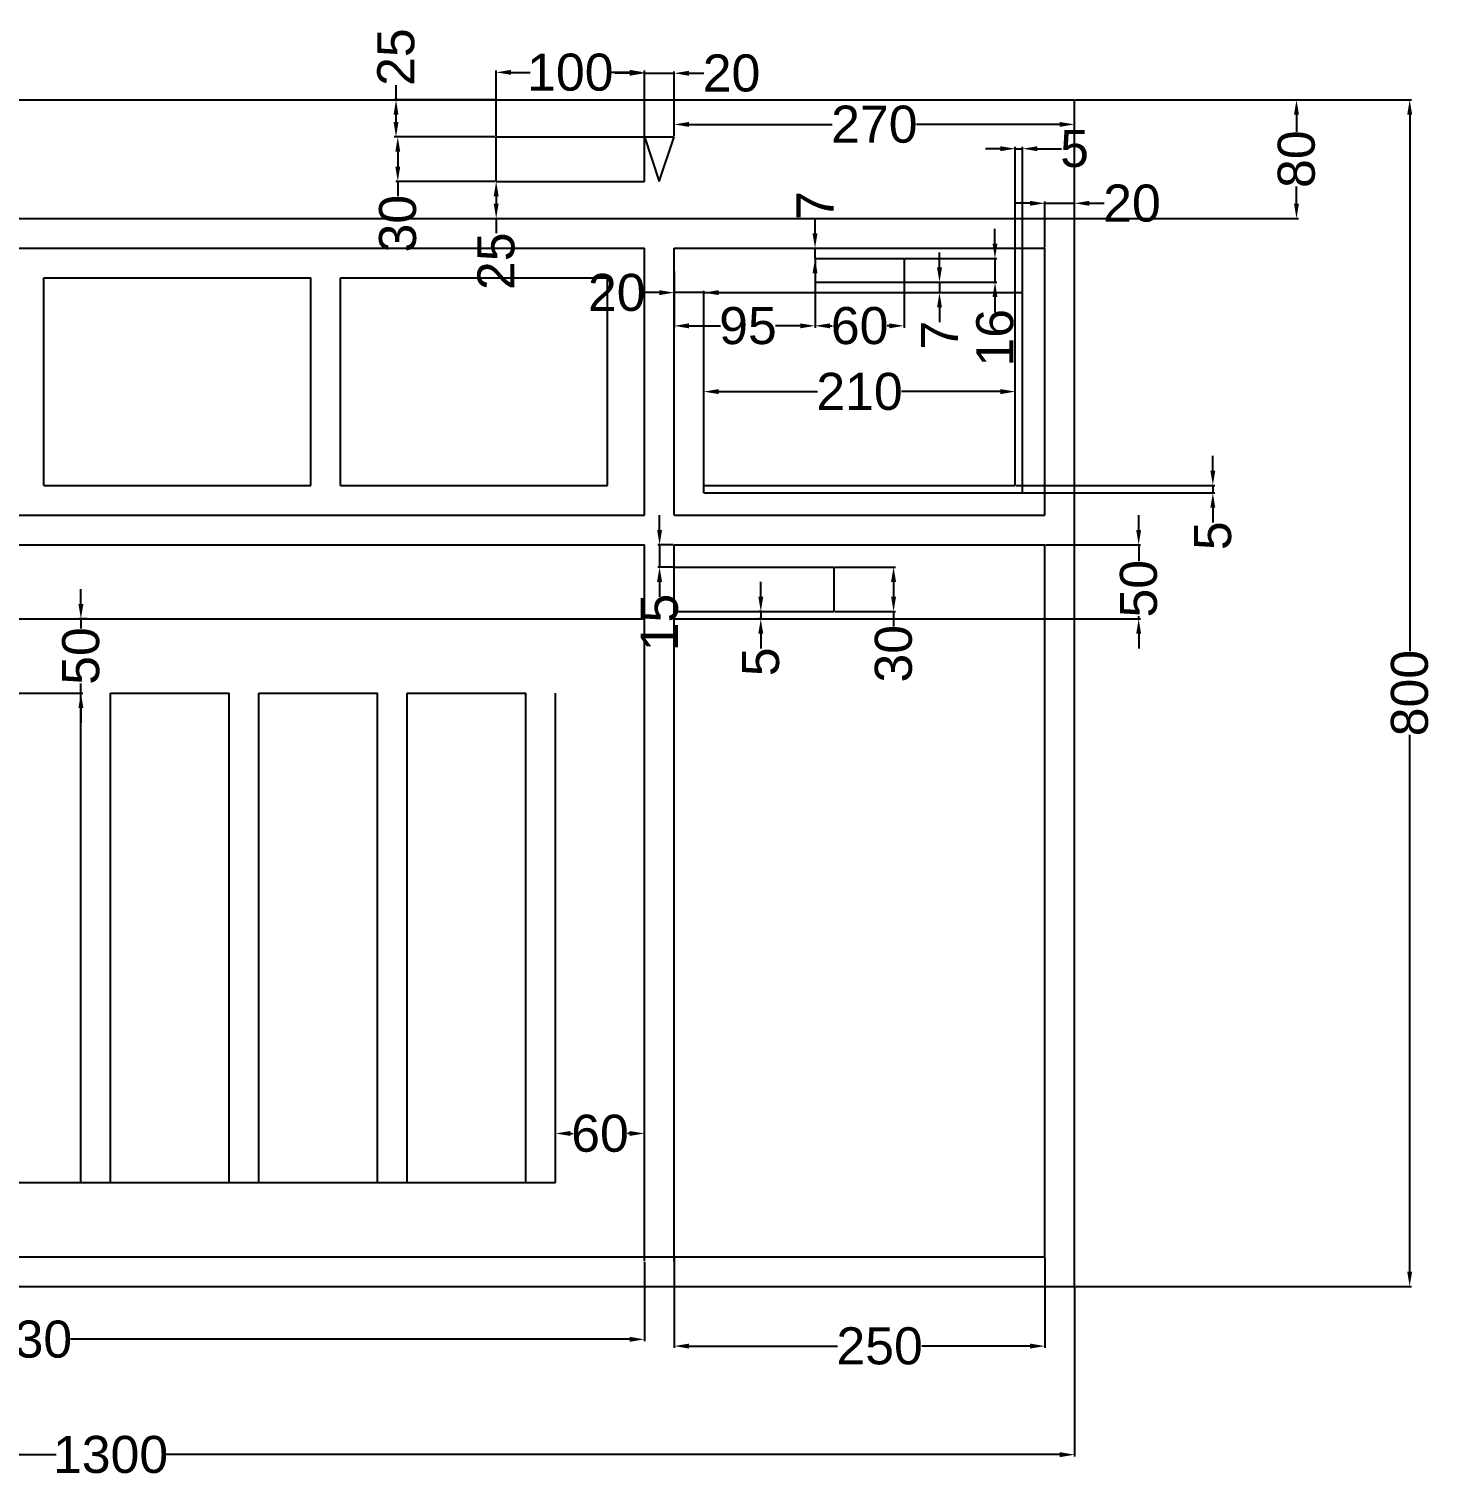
# Model space of a CAD drawing. Header units: millimetres. Extents: x 572 to 4077, y 468 to 1525.
# Drawn here: x 1267 to 2214, y 468 to 1445 of the extents above; entities that cross this region are included whole.
import ezdxf

# ---------------------------------------------------------------- set-up
doc = ezdxf.new("R2010")
doc.units = ezdxf.units.MM
doc.layers.get('Defpoints').update_dxf_attribs({"color": 2})
doc.layers.add('图层1', color=1, linetype='Continuous')
doc.styles.get("Standard").update_dxf_attribs({"font": 'arial.ttf'})
doc.dimstyles.new('1000+', dxfattribs={"dimtxt": 25, "dimasz": 10, "dimexe": 1.25, "dimexo": 0.625, "dimtad": 0, "dimtxsty": 'Standard', "dimcen": 2.5, "dimadec": 0, "dimazin": 0, "dimtfac": 1, "dimtmove": 0, "dimatfit": 3, "dimfxl": 1, "dimarcsym": 1})

# ---------------------------------------------------------------- blocks, each defined once
blk = doc.blocks.new('*D7')
at = {"layer": 'Defpoints', "color": 0, "transparency": 16777216}
for p in [(1701.7, 1282.65), (1796.7, 1282.65), (1701.7, 1245.27)]:
    blk.add_point(p, dxfattribs=at)
at = {"layer": '图层1', "color": 0, "lineweight": -2, "transparency": 16777216}
for p, q in [((1701.7, 1282.02), (1701.7, 1244.02)), ((1796.7, 1282.02), (1796.7, 1244.02)), ((1711.7, 1245.27), (1732.86, 1245.27)), ((1786.7, 1245.27), (1770.11, 1245.27))]:
    blk.add_line(p, q, dxfattribs=at)
at = {"layer": '图层1', "color": 0, "transparency": 16777216}
for points in [[(1711.7, 1246.94), (1711.7, 1243.6), (1701.7, 1245.27)], [(1786.7, 1246.94), (1786.7, 1243.6), (1796.7, 1245.27)]]:
    blk.add_solid(points, dxfattribs=at)
at = {"layer": '图层1', "color": 0, "transparency": 16777216, "insert": (1751.49, 1245.27), "char_height": 25, "attachment_point": 5}
blk.add_mtext('95', dxfattribs=at)
blk = doc.blocks.new('*D8')
at = {"layer": 'Defpoints', "color": 0, "transparency": 16777216}
for p in [(1796.7, 1290.65), (1856.7, 1290.65), (1856.7, 1245.27)]:
    blk.add_point(p, dxfattribs=at)
at = {"layer": '图层1', "color": 0, "lineweight": -2, "transparency": 16777216}
for p, q in [((1796.7, 1290.02), (1796.7, 1244.02)), ((1856.7, 1290.02), (1856.7, 1244.02)), ((1806.7, 1245.27), (1808.22, 1245.27)), ((1846.7, 1245.27), (1845.34, 1245.27))]:
    blk.add_line(p, q, dxfattribs=at)
at = {"layer": '图层1', "color": 0, "transparency": 16777216}
for points in [[(1806.7, 1246.94), (1806.7, 1243.6), (1796.7, 1245.27)], [(1846.7, 1246.94), (1846.7, 1243.6), (1856.7, 1245.27)]]:
    blk.add_solid(points, dxfattribs=at)
at = {"layer": '图层1', "color": 0, "transparency": 16777216, "insert": (1826.78, 1245.27), "char_height": 25, "attachment_point": 5}
blk.add_mtext('60', dxfattribs=at)
blk = doc.blocks.new('*D9')
at = {"layer": 'Defpoints', "color": 0, "transparency": 16777216}
for p in [(1936.7, 1364.7), (1931.7, 1267.65), (1936.7, 1267.65)]:
    blk.add_point(p, dxfattribs=at)
at = {"layer": '图层1', "color": 0, "lineweight": -2, "transparency": 16777216}
for p, q in [((1921.7, 1364.7), (1911.7, 1364.7)), ((1931.7, 1268.27), (1931.7, 1365.95)), ((1931.7, 1364.7), (1936.7, 1364.7)), ((1936.7, 1268.27), (1936.7, 1365.95)), ((1946.7, 1364.7), (1962.78, 1364.7))]:
    blk.add_line(p, q, dxfattribs=at)
at = {"layer": '图层1', "color": 0, "transparency": 16777216}
for points in [[(1921.7, 1366.37), (1921.7, 1363.04), (1931.7, 1364.7)], [(1946.7, 1366.37), (1946.7, 1363.04), (1936.7, 1364.7)]]:
    blk.add_solid(points, dxfattribs=at)
at = {"layer": '图层1', "color": 0, "transparency": 16777216, "insert": (1971.7, 1364.7), "char_height": 25, "attachment_point": 5}
blk.add_mtext('5', dxfattribs=at)
blk = doc.blocks.new('*D12')
at = {"layer": 'Defpoints', "color": 0, "transparency": 16777216}
for p in [(1701.7, 1097.65), (1691.88, 1082.65), (1701.7, 1082.65)]:
    blk.add_point(p, dxfattribs=at)
at = {"layer": '图层1', "color": 0, "lineweight": -2, "transparency": 16777216}
for p, q in [((1691.88, 1107.65), (1691.88, 1117.65)), ((1701.07, 1097.65), (1690.63, 1097.65)), ((1691.88, 1097.65), (1691.88, 1082.65)), ((1701.07, 1082.65), (1690.63, 1082.65)), ((1691.88, 1072.65), (1691.88, 1062.65))]:
    blk.add_line(p, q, dxfattribs=at)
at = {"layer": '图层1', "color": 0, "transparency": 16777216}
for points in [[(1690.21, 1107.65), (1693.55, 1107.65), (1691.88, 1097.65)], [(1690.21, 1072.65), (1693.55, 1072.65), (1691.88, 1082.65)]]:
    blk.add_solid(points, dxfattribs=at)
at = {"layer": '图层1', "color": 0, "transparency": 16777216, "insert": (1691.88, 1045.2), "char_height": 25, "attachment_point": 5, "rotation": 90}
blk.add_mtext('15', dxfattribs=at)
blk = doc.blocks.new('*D13')
at = {"layer": 'Defpoints', "color": 0, "transparency": 16777216}
for p in [(1809.7, 1082.65), (1809.7, 1052.65), (1849.66, 1052.65)]:
    blk.add_point(p, dxfattribs=at)
at = {"layer": '图层1', "color": 0, "lineweight": -2, "transparency": 16777216}
for p, q in [((1810.32, 1082.65), (1850.91, 1082.65)), ((1849.66, 1072.65), (1849.66, 1062.65)), ((1810.32, 1052.65), (1850.91, 1052.65)), ((1849.66, 1052.65), (1849.66, 1042.65))]:
    blk.add_line(p, q, dxfattribs=at)
at = {"layer": '图层1', "color": 0, "transparency": 16777216}
for points in [[(1847.99, 1072.65), (1851.33, 1072.65), (1849.66, 1082.65)], [(1847.99, 1062.65), (1851.33, 1062.65), (1849.66, 1052.65)]]:
    blk.add_solid(points, dxfattribs=at)
at = {"layer": '图层1', "color": 0, "transparency": 16777216, "insert": (1849.66, 1024.17), "char_height": 25, "attachment_point": 5, "rotation": 90}
blk.add_mtext('30', dxfattribs=at)
blk = doc.blocks.new('*D14')
at = {"layer": 'Defpoints', "color": 0, "transparency": 16777216}
for p in [(1951.7, 1097.65), (1951.7, 1047.65), (2014.92, 1047.65)]:
    blk.add_point(p, dxfattribs=at)
at = {"layer": '图层1', "color": 0, "lineweight": -2, "transparency": 16777216}
for p, q in [((2014.92, 1107.65), (2014.92, 1117.65)), ((1952.32, 1097.65), (2016.17, 1097.65)), ((2014.92, 1097.65), (2014.92, 1086.5)), ((1952.32, 1047.65), (2016.17, 1047.65)), ((2014.92, 1047.65), (2014.92, 1049.52)), ((2014.92, 1037.65), (2014.92, 1027.65))]:
    blk.add_line(p, q, dxfattribs=at)
at = {"layer": '图层1', "color": 0, "transparency": 16777216}
for points in [[(2013.25, 1107.65), (2016.59, 1107.65), (2014.92, 1097.65)], [(2013.25, 1037.65), (2016.59, 1037.65), (2014.92, 1047.65)]]:
    blk.add_solid(points, dxfattribs=at)
at = {"layer": '图层1', "color": 0, "transparency": 16777216, "insert": (2014.92, 1068.01), "char_height": 25, "attachment_point": 5, "rotation": 90}
blk.add_mtext('50', dxfattribs=at)
blk = doc.blocks.new('*D15')
at = {"layer": 'Defpoints', "color": 0, "transparency": 16777216}
for p in [(1971.7, 1327.88), (1951.7, 1297.65), (1971.7, 1297.65)]:
    blk.add_point(p, dxfattribs=at)
at = {"layer": '图层1', "color": 0, "lineweight": -2, "transparency": 16777216}
for p, q in [((1941.7, 1327.88), (1931.7, 1327.88)), ((1951.7, 1298.27), (1951.7, 1329.13)), ((1951.7, 1327.88), (1971.7, 1327.88)), ((1971.7, 1298.27), (1971.7, 1329.13)), ((1981.7, 1327.88), (1991.7, 1327.88))]:
    blk.add_line(p, q, dxfattribs=at)
at = {"layer": '图层1', "color": 0, "transparency": 16777216}
for points in [[(1941.7, 1329.55), (1941.7, 1326.22), (1951.7, 1327.88)], [(1981.7, 1329.55), (1981.7, 1326.22), (1971.7, 1327.88)]]:
    blk.add_solid(points, dxfattribs=at)
at = {"layer": '图层1', "color": 0, "transparency": 16777216, "insert": (2010.4, 1327.88), "char_height": 25, "attachment_point": 5}
blk.add_mtext('20', dxfattribs=at)
blk = doc.blocks.new('*D16')
at = {"layer": 'Defpoints', "color": 0, "transparency": 16777216}
for p in [(1701.7, 617.65), (1951.7, 617.65), (1951.7, 557.38)]:
    blk.add_point(p, dxfattribs=at)
at = {"layer": '图层1', "color": 0, "lineweight": -2, "transparency": 16777216}
for p, q in [((1701.7, 617.02), (1701.7, 556.13)), ((1951.7, 617.02), (1951.7, 556.13)), ((1711.7, 557.38), (1811.82, 557.38)), ((1941.7, 557.38), (1868.65, 557.38))]:
    blk.add_line(p, q, dxfattribs=at)
at = {"layer": '图层1', "color": 0, "transparency": 16777216}
for points in [[(1711.7, 559.04), (1711.7, 555.71), (1701.7, 557.38)], [(1941.7, 559.04), (1941.7, 555.71), (1951.7, 557.38)]]:
    blk.add_solid(points, dxfattribs=at)
at = {"layer": '图层1', "color": 0, "transparency": 16777216, "insert": (1840.24, 557.38), "char_height": 25, "attachment_point": 5}
blk.add_mtext('250', dxfattribs=at)
blk = doc.blocks.new('*D18')
at = {"layer": 'Defpoints', "color": 0, "transparency": 16777216}
for p in [(1681.7, 700.72), (1621.7, 667.65), (1681.7, 667.65)]:
    blk.add_point(p, dxfattribs=at)
at = {"layer": '图层1', "color": 0, "lineweight": -2, "transparency": 16777216}
for p, q in [((1621.7, 668.27), (1621.7, 701.97)), ((1631.7, 700.72), (1633.14, 700.72)), ((1671.7, 700.72), (1670.25, 700.72)), ((1681.7, 668.27), (1681.7, 701.97))]:
    blk.add_line(p, q, dxfattribs=at)
at = {"layer": '图层1', "color": 0, "transparency": 16777216}
for points in [[(1631.7, 702.39), (1631.7, 699.05), (1621.7, 700.72)], [(1671.7, 702.39), (1671.7, 699.05), (1681.7, 700.72)]]:
    blk.add_solid(points, dxfattribs=at)
at = {"layer": '图层1', "color": 0, "transparency": 16777216, "insert": (1651.7, 700.72), "char_height": 25, "attachment_point": 5}
blk.add_mtext('60', dxfattribs=at)
blk = doc.blocks.new('*D19')
at = {"layer": 'Defpoints', "color": 0, "transparency": 16777216}
for p in [(851.7, 614.68), (1681.7, 614.68), (1681.7, 561.93)]:
    blk.add_point(p, dxfattribs=at)
at = {"layer": '图层1', "color": 0, "lineweight": -2, "transparency": 16777216}
for p, q in [((851.7, 614.06), (851.7, 560.68)), ((1681.7, 614.06), (1681.7, 560.68)), ((861.7, 561.93), (1238.48, 561.93)), ((1671.7, 561.93), (1294.91, 561.93))]:
    blk.add_line(p, q, dxfattribs=at)
at = {"layer": '图层1', "color": 0, "transparency": 16777216}
for points in [[(861.7, 563.6), (861.7, 560.27), (851.7, 561.93)], [(1671.7, 563.6), (1671.7, 560.27), (1681.7, 561.93)]]:
    blk.add_solid(points, dxfattribs=at)
at = {"layer": '图层1', "color": 0, "transparency": 16777216, "insert": (1266.7, 561.93), "char_height": 25, "attachment_point": 5}
blk.add_mtext('830', dxfattribs=at)
blk = doc.blocks.new('*D20')
at = {"layer": 'Defpoints', "color": 0, "transparency": 16777216}
for p in [(1760.13, 1047.65), (1761.56, 1052.65), (1761.56, 1047.65)]:
    blk.add_point(p, dxfattribs=at)
at = {"layer": '图层1', "color": 0, "lineweight": -2, "transparency": 16777216}
for p, q in [((1760.13, 1062.65), (1760.13, 1072.65)), ((1760.94, 1052.65), (1758.88, 1052.65)), ((1760.94, 1047.65), (1758.88, 1047.65)), ((1760.13, 1052.65), (1760.13, 1047.65)), ((1760.13, 1037.65), (1760.13, 1027.65))]:
    blk.add_line(p, q, dxfattribs=at)
at = {"layer": '图层1', "color": 0, "transparency": 16777216}
for points in [[(1758.46, 1062.65), (1761.79, 1062.65), (1760.13, 1052.65)], [(1758.46, 1037.65), (1761.79, 1037.65), (1760.13, 1047.65)]]:
    blk.add_solid(points, dxfattribs=at)
at = {"layer": '图层1', "color": 0, "transparency": 16777216, "insert": (1760.13, 1018.73), "char_height": 25, "attachment_point": 5, "rotation": 90}
blk.add_mtext('5', dxfattribs=at)
blk = doc.blocks.new('*D21')
at = {"layer": 'Defpoints', "color": 0, "transparency": 16777216}
for p in [(671.7, 597.65), (1971.7, 597.65), (1971.7, 484.17)]:
    blk.add_point(p, dxfattribs=at)
at = {"layer": '图层1', "color": 0, "lineweight": -2, "transparency": 16777216}
for p, q in [((671.7, 597.02), (671.7, 482.92)), ((1971.7, 597.02), (1971.7, 482.92)), ((681.7, 484.17), (1284.96, 484.17)), ((1961.7, 484.17), (1358.43, 484.17))]:
    blk.add_line(p, q, dxfattribs=at)
at = {"layer": '图层1', "color": 0, "transparency": 16777216}
for points in [[(681.7, 485.83), (681.7, 482.5), (671.7, 484.17)], [(1961.7, 485.83), (1961.7, 482.5), (1971.7, 484.17)]]:
    blk.add_solid(points, dxfattribs=at)
at = {"layer": '图层1', "color": 0, "transparency": 16777216, "insert": (1321.7, 484.17), "char_height": 25, "attachment_point": 5}
blk.add_mtext('1300', dxfattribs=at)
blk = doc.blocks.new('*D22')
at = {"layer": 'Defpoints', "color": 0, "transparency": 16777216}
for p in [(1971.7, 1397.65), (1971.7, 597.65), (2197.65, 597.65)]:
    blk.add_point(p, dxfattribs=at)
at = {"layer": '图层1', "color": 0, "lineweight": -2, "transparency": 16777216}
for p, q in [((1972.32, 1397.65), (2198.9, 1397.65)), ((2197.65, 1387.65), (2197.65, 1025.86)), ((2197.65, 607.65), (2197.65, 969.43)), ((1972.32, 597.65), (2198.9, 597.65))]:
    blk.add_line(p, q, dxfattribs=at)
at = {"layer": '图层1', "color": 0, "transparency": 16777216}
for points in [[(2195.99, 1387.65), (2199.32, 1387.65), (2197.65, 1397.65)], [(2195.99, 607.65), (2199.32, 607.65), (2197.65, 597.65)]]:
    blk.add_solid(points, dxfattribs=at)
at = {"layer": '图层1', "color": 0, "transparency": 16777216, "insert": (2197.65, 997.65), "char_height": 25, "attachment_point": 5, "rotation": 90}
blk.add_mtext('800', dxfattribs=at)
blk = doc.blocks.new('*D23')
at = {"layer": 'Defpoints', "color": 0, "transparency": 16777216}
for p in [(1971.7, 1397.65), (1971.7, 1317.65), (2121.34, 1317.65)]:
    blk.add_point(p, dxfattribs=at)
at = {"layer": '图层1', "color": 0, "lineweight": -2, "transparency": 16777216}
for p, q in [((1972.32, 1397.65), (2122.59, 1397.65)), ((2121.34, 1387.65), (2121.34, 1376.15)), ((2121.34, 1327.65), (2121.34, 1339.14)), ((1972.32, 1317.65), (2122.59, 1317.65))]:
    blk.add_line(p, q, dxfattribs=at)
at = {"layer": '图层1', "color": 0, "transparency": 16777216}
for points in [[(2119.67, 1387.65), (2123, 1387.65), (2121.34, 1397.65)], [(2119.67, 1327.65), (2123, 1327.65), (2121.34, 1317.65)]]:
    blk.add_solid(points, dxfattribs=at)
at = {"layer": '图层1', "color": 0, "transparency": 16777216, "insert": (2121.34, 1357.65), "char_height": 25, "attachment_point": 5, "rotation": 90}
blk.add_mtext('80', dxfattribs=at)
blk = doc.blocks.new('*D24')
at = {"layer": 'Defpoints', "color": 0, "transparency": 16777216}
for p in [(1931.7, 1137.65), (1931.7, 1132.65), (2064.93, 1132.65)]:
    blk.add_point(p, dxfattribs=at)
at = {"layer": '图层1', "color": 0, "lineweight": -2, "transparency": 16777216}
for p, q in [((2064.93, 1147.65), (2064.93, 1157.65)), ((1932.32, 1137.65), (2066.18, 1137.65)), ((2064.93, 1137.65), (2064.93, 1132.65)), ((1932.32, 1132.65), (2066.18, 1132.65)), ((2064.93, 1122.65), (2064.93, 1112.65))]:
    blk.add_line(p, q, dxfattribs=at)
at = {"layer": '图层1', "color": 0, "transparency": 16777216}
for points in [[(2063.26, 1147.65), (2066.59, 1147.65), (2064.93, 1137.65)], [(2063.26, 1122.65), (2066.59, 1122.65), (2064.93, 1132.65)]]:
    blk.add_solid(points, dxfattribs=at)
at = {"layer": '图层1', "color": 0, "transparency": 16777216, "insert": (2064.93, 1103.73), "char_height": 25, "attachment_point": 5, "rotation": 90}
blk.add_mtext('5', dxfattribs=at)
blk = doc.blocks.new('*D25')
at = {"layer": 'Defpoints', "color": 0, "transparency": 16777216}
for p in [(1701.7, 1267.65), (1701.7, 1267.65), (1721.7, 1267.65)]:
    blk.add_point(p, dxfattribs=at)
at = {"layer": '图层1', "color": 0, "lineweight": -2, "transparency": 16777216}
for p, q in [((1691.7, 1267.65), (1681.7, 1267.65)), ((1701.7, 1268.27), (1701.7, 1268.9)), ((1721.7, 1267.65), (1701.7, 1267.65)), ((1721.7, 1268.27), (1721.7, 1268.9)), ((1731.7, 1267.65), (1741.7, 1267.65))]:
    blk.add_line(p, q, dxfattribs=at)
at = {"layer": '图层1', "color": 0, "transparency": 16777216}
for points in [[(1691.7, 1269.31), (1691.7, 1265.98), (1701.7, 1267.65)], [(1731.7, 1269.31), (1731.7, 1265.98), (1721.7, 1267.65)]]:
    blk.add_solid(points, dxfattribs=at)
at = {"layer": '图层1', "color": 0, "transparency": 16777216, "insert": (1663, 1267.65), "char_height": 25, "attachment_point": 5}
blk.add_mtext('20', dxfattribs=at)
blk = doc.blocks.new('*D26')
at = {"layer": 'Defpoints', "color": 0, "transparency": 16777216}
for p in [(1721.7, 1200.15), (1931.7, 1200.92), (1931.7, 1200.15)]:
    blk.add_point(p, dxfattribs=at)
at = {"layer": '图层1', "color": 0, "lineweight": -2, "transparency": 16777216}
for p, q in [((1721.7, 1200.77), (1721.7, 1202.17)), ((1731.7, 1200.92), (1798.28, 1200.92)), ((1921.7, 1200.92), (1855.11, 1200.92)), ((1931.7, 1200.77), (1931.7, 1202.17))]:
    blk.add_line(p, q, dxfattribs=at)
at = {"layer": '图层1', "color": 0, "transparency": 16777216}
for points in [[(1731.7, 1202.59), (1731.7, 1199.26), (1721.7, 1200.92)], [(1921.7, 1202.59), (1921.7, 1199.26), (1931.7, 1200.92)]]:
    blk.add_solid(points, dxfattribs=at)
at = {"layer": '图层1', "color": 0, "transparency": 16777216, "insert": (1826.7, 1200.92), "char_height": 25, "attachment_point": 5}
blk.add_mtext('210', dxfattribs=at)
blk = doc.blocks.new('*D36')
at = {"layer": 'Defpoints', "color": 0, "transparency": 16777216}
for p in [(1681.7, 1416.17), (1581.7, 1372.65), (1681.7, 1372.65)]:
    blk.add_point(p, dxfattribs=at)
at = {"layer": '图层1', "color": 0, "lineweight": -2, "transparency": 16777216}
for p, q in [((1581.7, 1373.27), (1581.7, 1417.42)), ((1591.7, 1416.17), (1604.67, 1416.17)), ((1671.7, 1416.17), (1658.72, 1416.17)), ((1681.7, 1373.27), (1681.7, 1417.42))]:
    blk.add_line(p, q, dxfattribs=at)
at = {"layer": '图层1', "color": 0, "transparency": 16777216}
for points in [[(1591.7, 1417.84), (1591.7, 1414.5), (1581.7, 1416.17)], [(1671.7, 1417.84), (1671.7, 1414.5), (1681.7, 1416.17)]]:
    blk.add_solid(points, dxfattribs=at)
at = {"layer": '图层1', "color": 0, "transparency": 16777216, "insert": (1631.7, 1416.17), "char_height": 25, "attachment_point": 5}
blk.add_mtext('100', dxfattribs=at)
blk = doc.blocks.new('*D37')
at = {"layer": 'Defpoints', "color": 0, "transparency": 16777216}
for p in [(1701.7, 1415.59), (1681.7, 1372.65), (1701.7, 1372.65)]:
    blk.add_point(p, dxfattribs=at)
at = {"layer": '图层1', "color": 0, "lineweight": -2, "transparency": 16777216}
for p, q in [((1671.7, 1415.59), (1661.7, 1415.59)), ((1681.7, 1373.27), (1681.7, 1416.84)), ((1681.7, 1415.59), (1701.7, 1415.59)), ((1701.7, 1373.27), (1701.7, 1416.84)), ((1711.7, 1415.59), (1721.7, 1415.59))]:
    blk.add_line(p, q, dxfattribs=at)
at = {"layer": '图层1', "color": 0, "transparency": 16777216}
for points in [[(1671.7, 1417.25), (1671.7, 1413.92), (1681.7, 1415.59)], [(1711.7, 1417.25), (1711.7, 1413.92), (1701.7, 1415.59)]]:
    blk.add_solid(points, dxfattribs=at)
at = {"layer": '图层1', "color": 0, "transparency": 16777216, "insert": (1740.4, 1415.59), "char_height": 25, "attachment_point": 5}
blk.add_mtext('20', dxfattribs=at)
blk = doc.blocks.new('*D38')
at = {"layer": 'Defpoints', "color": 0, "transparency": 16777216}
for p in [(1971.7, 1381.08), (1701.7, 1372.65), (1971.7, 1372.65)]:
    blk.add_point(p, dxfattribs=at)
at = {"layer": '图层1', "color": 0, "lineweight": -2, "transparency": 16777216}
for p, q in [((1701.7, 1373.27), (1701.7, 1382.33)), ((1711.7, 1381.08), (1808.28, 1381.08)), ((1961.7, 1381.08), (1865.11, 1381.08)), ((1971.7, 1373.27), (1971.7, 1382.33))]:
    blk.add_line(p, q, dxfattribs=at)
at = {"layer": '图层1', "color": 0, "transparency": 16777216}
for points in [[(1711.7, 1382.75), (1711.7, 1379.42), (1701.7, 1381.08)], [(1961.7, 1382.75), (1961.7, 1379.42), (1971.7, 1381.08)]]:
    blk.add_solid(points, dxfattribs=at)
at = {"layer": '图层1', "color": 0, "transparency": 16777216, "insert": (1836.7, 1381.08), "char_height": 25, "attachment_point": 5}
blk.add_mtext('270', dxfattribs=at)
blk = doc.blocks.new('*D39')
at = {"layer": 'Defpoints', "color": 0, "transparency": 16777216}
for p in [(1581.7, 1372.65), (1515.35, 1342.65), (1581.7, 1342.65)]:
    blk.add_point(p, dxfattribs=at)
at = {"layer": '图层1', "color": 0, "lineweight": -2, "transparency": 16777216}
for p, q in [((1581.07, 1372.65), (1514.1, 1372.65)), ((1515.35, 1362.65), (1515.35, 1352.65)), ((1581.07, 1342.65), (1514.1, 1342.65)), ((1515.35, 1342.65), (1515.35, 1332.65))]:
    blk.add_line(p, q, dxfattribs=at)
at = {"layer": '图层1', "color": 0, "transparency": 16777216}
for points in [[(1513.68, 1362.65), (1517.02, 1362.65), (1515.35, 1372.65)], [(1513.68, 1352.65), (1517.02, 1352.65), (1515.35, 1342.65)]]:
    blk.add_solid(points, dxfattribs=at)
at = {"layer": '图层1', "color": 0, "transparency": 16777216, "insert": (1515.35, 1314.17), "char_height": 25, "attachment_point": 5, "rotation": 90}
blk.add_mtext('30', dxfattribs=at)
blk = doc.blocks.new('*D40')
at = {"layer": 'Defpoints', "color": 0, "transparency": 16777216}
for p in [(1514.18, 1397.65), (1581.7, 1397.65), (1581.7, 1372.65)]:
    blk.add_point(p, dxfattribs=at)
at = {"layer": '图层1', "color": 0, "lineweight": -2, "transparency": 16777216}
for p, q in [((1514.18, 1397.65), (1514.18, 1407.65)), ((1581.07, 1397.65), (1512.93, 1397.65)), ((1514.18, 1382.65), (1514.18, 1387.65)), ((1581.07, 1372.65), (1512.93, 1372.65))]:
    blk.add_line(p, q, dxfattribs=at)
at = {"layer": '图层1', "color": 0, "transparency": 16777216}
for points in [[(1512.51, 1387.65), (1515.85, 1387.65), (1514.18, 1397.65)], [(1512.51, 1382.65), (1515.85, 1382.65), (1514.18, 1372.65)]]:
    blk.add_solid(points, dxfattribs=at)
at = {"layer": '图层1', "color": 0, "transparency": 16777216, "insert": (1514.18, 1426.48), "char_height": 25, "attachment_point": 5, "rotation": 90}
blk.add_mtext('25', dxfattribs=at)
blk = doc.blocks.new('*D41')
at = {"layer": 'Defpoints', "color": 0, "transparency": 16777216}
for p in [(1581.7, 1342.65), (1581.7, 1317.65), (1581.7, 1317.65)]:
    blk.add_point(p, dxfattribs=at)
at = {"layer": '图层1', "color": 0, "lineweight": -2, "transparency": 16777216}
for p, q in [((1582.32, 1342.65), (1582.95, 1342.65)), ((1581.7, 1332.65), (1581.7, 1327.65)), ((1581.7, 1317.65), (1581.7, 1307.65)), ((1582.32, 1317.65), (1582.95, 1317.65))]:
    blk.add_line(p, q, dxfattribs=at)
at = {"layer": '图层1', "color": 0, "transparency": 16777216}
for points in [[(1580.03, 1332.65), (1583.36, 1332.65), (1581.7, 1342.65)], [(1580.03, 1327.65), (1583.36, 1327.65), (1581.7, 1317.65)]]:
    blk.add_solid(points, dxfattribs=at)
at = {"layer": '图层1', "color": 0, "transparency": 16777216, "insert": (1581.7, 1288.81), "char_height": 25, "attachment_point": 5, "rotation": 90}
blk.add_mtext('25', dxfattribs=at)
blk = doc.blocks.new('*D42')
at = {"layer": 'Defpoints', "color": 0, "transparency": 16777216}
for p in [(1856.7, 1290.65), (1856.7, 1274.65), (1918.04, 1274.65)]:
    blk.add_point(p, dxfattribs=at)
at = {"layer": '图层1', "color": 0, "lineweight": -2, "transparency": 16777216}
for p, q in [((1918.04, 1300.65), (1918.04, 1310.65)), ((1857.32, 1290.65), (1919.29, 1290.65)), ((1918.04, 1290.65), (1918.04, 1274.65)), ((1857.32, 1274.65), (1919.29, 1274.65)), ((1918.04, 1264.65), (1918.04, 1254.56))]:
    blk.add_line(p, q, dxfattribs=at)
at = {"layer": '图层1', "color": 0, "transparency": 16777216}
for points in [[(1916.37, 1300.65), (1919.71, 1300.65), (1918.04, 1290.65)], [(1916.37, 1264.65), (1919.71, 1264.65), (1918.04, 1274.65)]]:
    blk.add_solid(points, dxfattribs=at)
at = {"layer": '图层1', "color": 0, "transparency": 16777216, "insert": (1918.04, 1237.21), "char_height": 25, "attachment_point": 5, "rotation": 90}
blk.add_mtext('16', dxfattribs=at)
blk = doc.blocks.new('*D43')
at = {"layer": 'Defpoints', "color": 0, "transparency": 16777216}
for p in [(1796.7, 1297.65), (1796.7, 1297.65), (1796.7, 1290.65)]:
    blk.add_point(p, dxfattribs=at)
at = {"layer": '图层1', "color": 0, "lineweight": -2, "transparency": 16777216}
for p, q in [((1796.7, 1307.65), (1796.7, 1317.65)), ((1796.7, 1290.65), (1796.7, 1297.65)), ((1797.32, 1297.65), (1797.95, 1297.65)), ((1797.32, 1290.65), (1797.95, 1290.65)), ((1796.7, 1280.65), (1796.7, 1270.65))]:
    blk.add_line(p, q, dxfattribs=at)
at = {"layer": '图层1', "color": 0, "transparency": 16777216}
for points in [[(1795.03, 1307.65), (1798.36, 1307.65), (1796.7, 1297.65)], [(1795.03, 1280.65), (1798.36, 1280.65), (1796.7, 1290.65)]]:
    blk.add_solid(points, dxfattribs=at)
at = {"layer": '图层1', "color": 0, "transparency": 16777216, "insert": (1796.7, 1326.36), "char_height": 25, "attachment_point": 5, "rotation": 90}
blk.add_mtext('7', dxfattribs=at)
blk = doc.blocks.new('*D44')
at = {"layer": 'Defpoints', "color": 0, "transparency": 16777216}
for p in [(1856.7, 1274.65), (1856.7, 1267.65), (1880.63, 1267.65)]:
    blk.add_point(p, dxfattribs=at)
at = {"layer": '图层1', "color": 0, "lineweight": -2, "transparency": 16777216}
for p, q in [((1880.63, 1284.65), (1880.63, 1294.65)), ((1857.32, 1274.65), (1881.88, 1274.65)), ((1880.63, 1274.65), (1880.63, 1267.65)), ((1857.32, 1267.65), (1881.88, 1267.65)), ((1880.63, 1257.65), (1880.63, 1247.65))]:
    blk.add_line(p, q, dxfattribs=at)
at = {"layer": '图层1', "color": 0, "transparency": 16777216}
for points in [[(1878.96, 1284.65), (1882.29, 1284.65), (1880.63, 1274.65)], [(1878.96, 1257.65), (1882.29, 1257.65), (1880.63, 1267.65)]]:
    blk.add_solid(points, dxfattribs=at)
at = {"layer": '图层1', "color": 0, "transparency": 16777216, "insert": (1880.63, 1238.93), "char_height": 25, "attachment_point": 5, "rotation": 90}
blk.add_mtext('7', dxfattribs=at)
blk = doc.blocks.new('*D46')
at = {"layer": 'Defpoints', "color": 0, "transparency": 16777216}
for p in [(1306.53, 1047.65), (1301.7, 997.65), (1301.7, 997.65)]:
    blk.add_point(p, dxfattribs=at)
at = {"layer": '图层1', "color": 0, "lineweight": -2, "transparency": 16777216}
for p, q in [((1301.7, 1057.65), (1301.7, 1067.65)), ((1305.9, 1047.65), (1300.45, 1047.65)), ((1301.7, 1047.65), (1301.7, 1041.13)), ((1301.7, 997.65), (1301.7, 1004.16)), ((1302.32, 997.65), (1302.95, 997.65)), ((1301.7, 987.65), (1301.7, 977.65))]:
    blk.add_line(p, q, dxfattribs=at)
at = {"layer": '图层1', "color": 0, "transparency": 16777216}
for points in [[(1300.03, 1057.65), (1303.36, 1057.65), (1301.7, 1047.65)], [(1300.03, 987.65), (1303.36, 987.65), (1301.7, 997.65)]]:
    blk.add_solid(points, dxfattribs=at)
at = {"layer": '图层1', "color": 0, "transparency": 16777216, "insert": (1301.7, 1022.65), "char_height": 25, "attachment_point": 5, "rotation": 90}
blk.add_mtext('50', dxfattribs=at)

msp = doc.modelspace()

# ---------------------------------------------------------------- linework, layer by layer
for p, q in [((671.697, 1397.647), (1971.697, 1397.647)), ((811.697, 1397.647), (1971.697, 1397.647)), ((1581.697, 1342.647), (1581.697, 1372.647)), ((1581.697, 1372.647), (1681.697, 1372.647)), ((1681.697, 1342.647), (1681.697, 1372.647)), ((1681.697, 1372.647), (1701.697, 1372.647)), ((1681.697, 1372.647), (1691.697, 1342.647)), ((1691.697, 1342.647), (1701.697, 1372.647)), ((1581.697, 1342.647), (1681.697, 1342.647)), ((831.697, 1317.647), (1971.697, 1317.647)), ((1581.697, 1317.647), (1681.697, 1317.647)), ((851.697, 1297.647), (1681.697, 1297.647)), ((1701.697, 1297.647), (1951.697, 1297.647)), ((1796.697, 1290.647), (1856.697, 1290.647)), ((1796.697, 1290.647), (1796.697, 1274.647)), ((1856.697, 1290.647), (1856.697, 1274.647)), ((1276.697, 1277.647), (1456.697, 1277.647)), ((1476.697, 1277.647), (1656.697, 1277.647)), ((1796.697, 1274.647), (1856.697, 1274.647)), ((1721.697, 1267.647), (1936.697, 1267.647)), ((1276.697, 1137.647), (1456.697, 1137.647)), ((1476.697, 1137.647), (1656.697, 1137.647)), ((1721.697, 1137.647), (1931.697, 1137.647)), ((1721.697, 1137.647), (1931.697, 1137.647)), ((1721.697, 1137.647), (1931.697, 1137.647)), ((1721.697, 1132.647), (1936.697, 1132.647)), ((851.697, 1117.647), (1681.697, 1117.647)), ((1701.697, 1117.647), (1951.697, 1117.647)), ((851.697, 1097.647), (1681.697, 1097.647)), ((1701.697, 1097.647), (1951.697, 1097.647)), ((1701.697, 1082.647), (1809.697, 1082.647)), ((851.697, 1047.647), (1681.697, 1047.647)), ((1701.697, 1052.647), (1809.697, 1052.647)), ((1701.697, 1047.647), (1951.697, 1047.647)), ((1221.697, 997.647), (1301.697, 997.647)), ((1321.697, 997.647), (1401.697, 997.647)), ((1421.697, 997.647), (1501.697, 997.647)), ((1421.697, 997.647), (1501.697, 997.647)), ((1521.697, 997.647), (1601.697, 997.647)), ((901.697, 667.647), (1621.697, 667.647)), ((831.697, 617.647), (1951.697, 617.647)), ((671.697, 597.647), (1971.697, 597.647))]:
    msp.add_line(p, q)
for points in [[(1971.697, 597.647), (1971.697, 1397.647)], [(1681.697, 1117.647), (1681.697, 1297.647)], [(1681.697, 1117.647), (1681.697, 1297.647)], [(1701.697, 1117.647), (1701.697, 1297.647)], [(1951.697, 1117.647), (1951.697, 1297.647)], [(1276.697, 1137.647), (1276.697, 1277.647)], [(1456.697, 1137.647), (1456.697, 1277.647)], [(1476.697, 1137.647), (1476.697, 1277.647)], [(1656.697, 1137.647), (1656.697, 1277.647)], [(1681.697, 1117.647), (1681.697, 1277.647)], [(1721.697, 1132.647), (1721.697, 1267.647)], [(1931.697, 1137.647), (1931.697, 1267.647)], [(1936.697, 1132.647), (1936.697, 1267.647)], [(1721.697, 1137.647), (1721.697, 1257.647)], [(1931.697, 1137.647), (1931.697, 1257.647)], [(1681.697, 614.684), (1681.697, 1097.647)], [(1701.697, 614.684), (1701.697, 1097.647)], [(1951.697, 617.647), (1951.697, 1097.647)], [(1809.697, 1052.647), (1809.697, 1082.647)], [(1301.697, 667.647), (1301.697, 997.647)], [(1321.697, 667.647), (1321.697, 997.647)], [(1401.697, 667.647), (1401.697, 997.647)], [(1421.697, 667.647), (1421.697, 997.647)], [(1421.697, 667.647), (1421.697, 997.647)], [(1501.697, 667.647), (1501.697, 997.647)], [(1501.697, 667.647), (1501.697, 997.647)], [(1521.697, 667.647), (1521.697, 997.647)], [(1601.697, 667.647), (1601.697, 997.647)], [(1621.697, 667.647), (1621.697, 997.647)]]:
    msp.add_lwpolyline(points)

# ---------------------------------------------------------------- dimensions: what is measured, and where the dimension line sits
at = {"layer": '图层1'}
for base, p1, p2, picture, middle in [((1514.18, 1397.647), (1581.697, 1372.647), (1581.697, 1397.647), '*D40', (1514.18, 1426.484)), ((2197.652, 597.647), (1971.697, 1397.647), (1971.697, 597.647), '*D22', (2197.652, 997.647)), ((2121.338, 1317.647), (1971.697, 1397.647), (1971.697, 1317.647), '*D23', (2121.338, 1357.647)), ((1515.35, 1342.647), (1581.697, 1372.647), (1581.697, 1342.647), '*D39', (1515.35, 1314.167)), ((1581.697, 1317.647), (1581.697, 1342.647), (1581.697, 1317.647), '*D41', (1581.697, 1288.809)), ((1796.697, 1297.647), (1796.697, 1290.647), (1796.697, 1297.647), '*D43', (1796.697, 1326.363)), ((1880.625, 1267.647), (1856.697, 1274.647), (1856.697, 1267.647), '*D44', (1880.625, 1238.93)), ((2064.927, 1132.647), (1931.697, 1137.647), (1931.697, 1132.647), '*D24', (2064.927, 1103.734)), ((1691.881, 1082.647), (1701.697, 1097.647), (1701.697, 1082.647), '*D12', (1691.881, 1045.199)), ((1849.662, 1052.647), (1809.697, 1082.647), (1809.697, 1052.647), '*D13', (1849.662, 1024.167)), ((1301.697, 997.647), (1306.529, 1047.647), (1301.697, 997.647), '*D46', (1301.697, 1022.647)), ((1760.128, 1047.647), (1761.563, 1052.647), (1761.563, 1047.647), '*D20', (1760.128, 1018.734))]:
    dim = msp.add_linear_dim(base=base, p1=p1, p2=p2, angle=90, dimstyle='1000+', dxfattribs=at)
    dim.commit()
    dim.dimension.update_dxf_attribs({"geometry": picture, "text_midpoint": middle})
for base, p1, p2, picture, middle in [((1681.697, 1416.171), (1581.697, 1372.647), (1681.697, 1372.647), '*D36', (1631.697, 1416.171)), ((1701.697, 1415.586), (1681.697, 1372.647), (1701.697, 1372.647), '*D37', (1740.398, 1415.586)), ((1971.697, 1381.084), (1701.697, 1372.647), (1971.697, 1372.647), '*D38', (1836.697, 1381.084)), ((1971.697, 1327.883), (1951.697, 1297.647), (1971.697, 1297.647), '*D15', (2010.398, 1327.883)), ((1701.697, 1267.647), (1721.697, 1267.647), (1701.697, 1267.647), '*D25', (1662.995, 1267.647)), ((1931.697, 1200.924), (1721.697, 1200.147), (1931.697, 1200.147), '*D26', (1826.697, 1200.924)), ((1681.697, 700.721), (1621.697, 667.647), (1681.697, 667.647), '*D18', (1651.697, 700.721)), ((1681.697, 561.933), (851.697, 614.684), (1681.697, 614.684), '*D19', (1266.697, 561.933)), ((1971.697, 484.165), (671.697, 597.647), (1971.697, 597.647), '*D21', (1321.697, 484.165))]:
    dim = msp.add_linear_dim(base=base, p1=p1, p2=p2, dimstyle='1000+', dxfattribs=at)
    dim.commit()
    dim.dimension.update_dxf_attribs({"geometry": picture, "text_midpoint": middle})
for base, p1, p2, picture, middle in [((1936.697, 1364.702), (1931.697, 1267.647), (1936.697, 1267.647), '*D9', (1971.697, 1364.702)), ((1856.697, 1245.27), (1796.697, 1290.647), (1856.697, 1290.647), '*D8', (1826.779, 1245.27)), ((1701.697, 1245.27), (1796.697, 1282.647), (1701.697, 1282.647), '*D7', (1751.488, 1245.27)), ((1951.697, 557.375), (1701.697, 617.647), (1951.697, 617.647), '*D16', (1840.237, 557.375))]:
    dim = msp.add_linear_dim(base=base, p1=p1, p2=p2, dimstyle='1000+', dxfattribs=at)
    dim.commit()
    dim.dimension.update_dxf_attribs({"geometry": picture, "text_midpoint": middle, "dimtype": 160})
for base, p1, p2, picture, middle in [((1918.04, 1274.647), (1856.697, 1290.647), (1856.697, 1274.647), '*D42', (1918.04, 1237.21)), ((2014.921, 1047.647), (1951.697, 1097.647), (1951.697, 1047.647), '*D14', (2014.921, 1068.01))]:
    dim = msp.add_linear_dim(base=base, p1=p1, p2=p2, angle=90, dimstyle='1000+', dxfattribs=at)
    dim.commit()
    dim.dimension.update_dxf_attribs({"geometry": picture, "text_midpoint": middle, "dimtype": 160})

doc.saveas('drawing.dxf')
